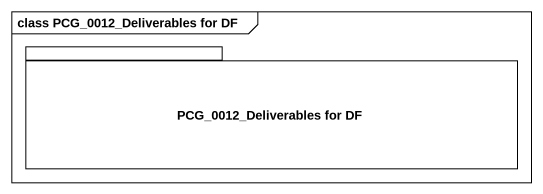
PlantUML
@startuml
mainframe class PCG_0012_Deliverables for DF
package "PCG_0012_Deliverables for DF" as PCG_0012_Deliverables_for_DF {
}
@enduml
